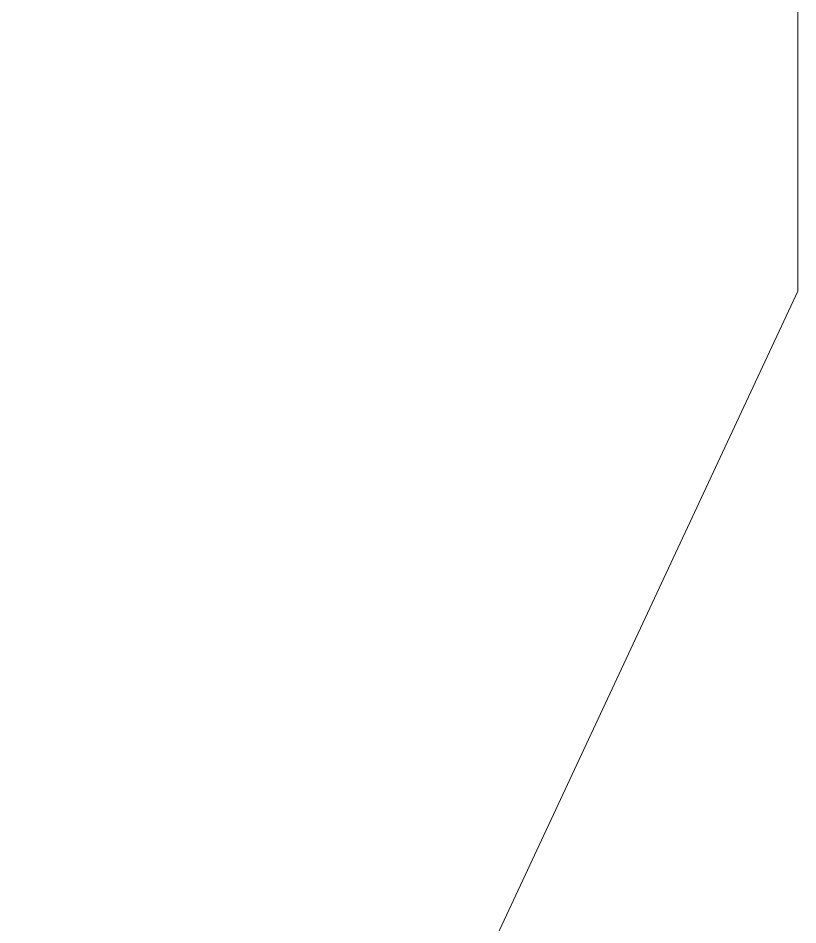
# Model space of a CAD drawing. Header units: millimetres. Extents: x 5.6 to 101.1, y 33.8 to 120.6.
# Drawn here: x 62.55 to 80.93, y 77.87 to 99.23 of the extents above; entities that cross this region are included whole.
import ezdxf

# ---------------------------------------------------------------- set-up
doc = ezdxf.new("R2010")
doc.units = ezdxf.units.MM
doc.layers.add('Hextension Extended', color=7, linetype='Continuous')

msp = doc.modelspace()

# ---------------------------------------------------------------- linework, layer by layer
at = {"layer": 'Hextension Extended', "color": 153, "linetype": 'Continuous', "lineweight": 5, "true_color": 0x5994dc}
msp.add_open_spline([(5.605, 120.575), (5.605, 120.575), (5.605, 92.775), (5.605, 92.775), (5.605, 92.775), (25.044, 51.05), (25.044, 51.05), (25.044, 51.05), (33.704, 36.05), (33.704, 36.05), (33.882, 35.74), (34.213, 35.55), (34.57, 35.55), (34.57, 35.55), (36.98, 35.55), (36.98, 35.55), (37.118, 35.55), (37.23, 35.662), (37.23, 35.8), (37.23, 35.8), (37.23, 40.05), (37.23, 40.05), (37.23, 40.436), (37.543, 40.75), (37.93, 40.75), (38.317, 40.75), (38.63, 40.436), (38.63, 40.05), (38.63, 40.05), (38.63, 34), (38.63, 34), (38.63, 33.889), (38.72, 33.8), (38.83, 33.8), (38.83, 33.8), (47.63, 33.8), (47.63, 33.8), (47.741, 33.8), (47.83, 33.889), (47.83, 34), (47.83, 34), (47.83, 40.05), (47.83, 40.05), (47.83, 40.436), (48.143, 40.75), (48.53, 40.75), (48.917, 40.75), (49.23, 40.436), (49.23, 40.05), (49.23, 40.05), (49.23, 35.8), (49.23, 35.8), (49.23, 35.662), (49.342, 35.55), (49.48, 35.55), (49.48, 35.55), (51.89, 35.55), (51.89, 35.55), (52.248, 35.55), (52.578, 35.74), (52.756, 36.05), (52.756, 36.05), (61.417, 51.05), (61.417, 51.05), (61.417, 51.05), (80.93, 92.8), (80.93, 92.8), (80.93, 92.8), (80.93, 120.6), (80.93, 120.6), (80.93, 120.6), (5.605, 120.575), (5.605, 120.575)], degree=3, knots=[0, 0, 0, 0, 1, 1, 1, 2, 2, 2, 3, 3, 3, 4, 4, 4, 5, 5, 5, 6, 6, 6, 7, 7, 7, 8, 8, 8, 9, 9, 9, 10, 10, 10, 11, 11, 11, 12, 12, 12, 13, 13, 13, 14, 14, 14, 15, 15, 15, 16, 16, 16, 17, 17, 17, 18, 18, 18, 19, 19, 19, 20, 20, 20, 21, 21, 21, 22, 22, 22, 23, 23, 23, 24, 24, 24, 24], dxfattribs=at)

doc.saveas('drawing.dxf')
